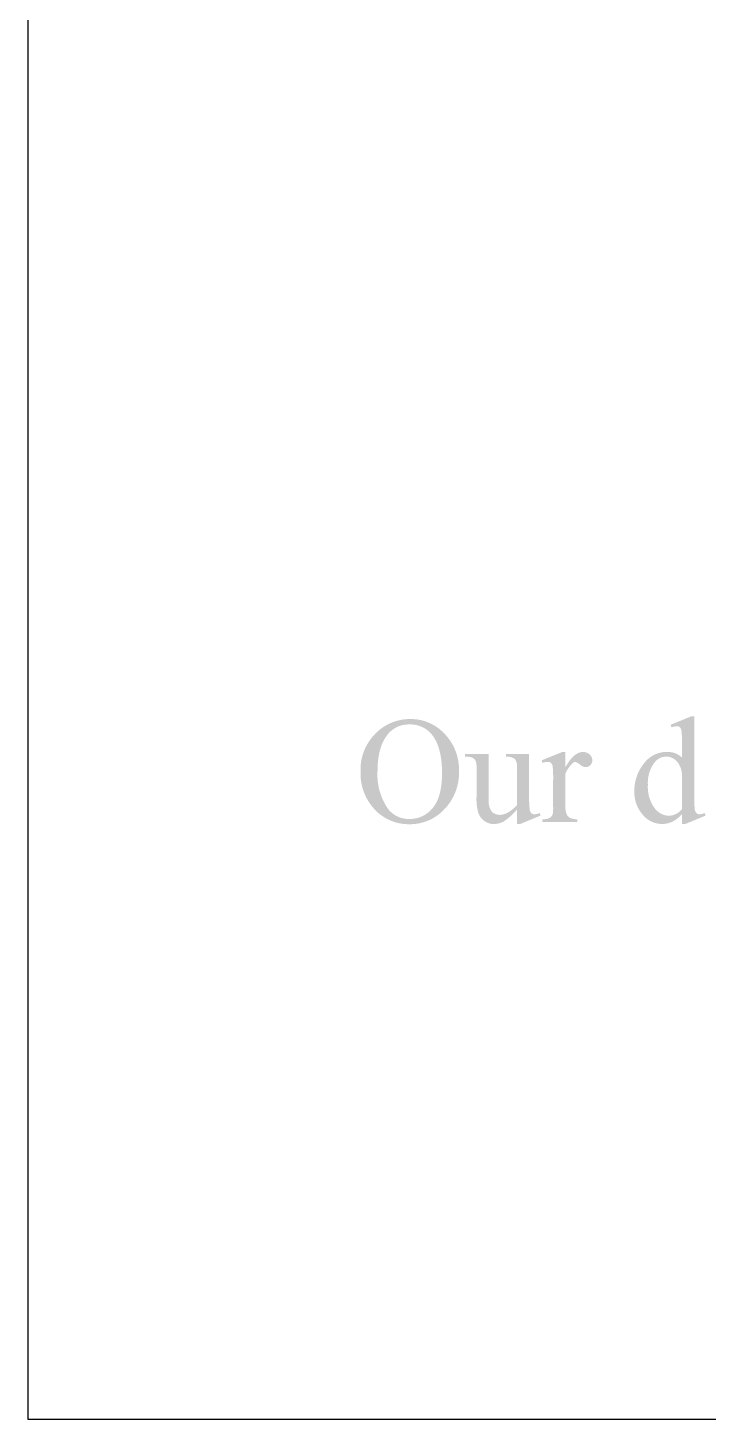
# Model space of a CAD drawing. Header units: millimetres. Extents: x 1235 to 1439, y 1033 to 1126.
# Drawn here: x 1234.52 to 1257.26, y 1033.01 to 1079.51 of the extents above; entities that cross this region are included whole.
import ezdxf

# ---------------------------------------------------------------- set-up
doc = ezdxf.new("R2010")
doc.units = ezdxf.units.MM
doc.layers.add('默认', color=18, linetype='Continuous', true_color=0x000000)

msp = doc.modelspace()

# ---------------------------------------------------------------- hatches: boundary and pattern name
at = {"layer": '默认'}
h = msp.add_hatch(color=256, dxfattribs=at)
h.paths.add_polyline_path([(1256.793, 1056.5), (1256.793, 1053.876), (1256.792, 1053.754), (1256.794, 1053.632), (1256.801, 1053.51), (1256.812, 1053.389), (1256.812, 1053.384), (1256.813, 1053.38), (1256.814, 1053.376), (1256.815, 1053.372), (1256.816, 1053.368), (1256.817, 1053.363), (1256.818, 1053.359), (1256.819, 1053.355), (1256.82, 1053.351), (1256.822, 1053.347), (1256.823, 1053.343), (1256.825, 1053.339), (1256.826, 1053.334), (1256.828, 1053.33), (1256.83, 1053.326), (1256.832, 1053.322), (1256.834, 1053.319), (1256.836, 1053.315), (1256.838, 1053.311), (1256.84, 1053.307), (1256.842, 1053.303), (1256.844, 1053.3), (1256.847, 1053.296), (1256.849, 1053.292), (1256.852, 1053.289), (1256.854, 1053.285), (1256.857, 1053.282), (1256.86, 1053.279), (1256.863, 1053.275), (1256.865, 1053.272), (1256.868, 1053.269), (1256.871, 1053.266), (1256.874, 1053.264), (1256.876, 1053.262), (1256.879, 1053.26), (1256.881, 1053.258), (1256.884, 1053.256), (1256.887, 1053.254), (1256.889, 1053.253), (1256.892, 1053.251), (1256.895, 1053.249), (1256.898, 1053.248), (1256.901, 1053.246), (1256.904, 1053.245), (1256.907, 1053.244), (1256.91, 1053.242), (1256.913, 1053.241), (1256.916, 1053.24), (1256.919, 1053.239), (1256.922, 1053.238), (1256.925, 1053.237), (1256.928, 1053.236), (1256.931, 1053.235), (1256.935, 1053.234), (1256.938, 1053.234), (1256.941, 1053.233), (1256.944, 1053.233), (1256.947, 1053.232), (1256.951, 1053.232), (1256.954, 1053.232), (1256.957, 1053.231), (1256.96, 1053.231), (1256.963, 1053.231), (1256.967, 1053.231), (1256.978, 1053.232), (1256.99, 1053.233), (1257.001, 1053.234), (1257.012, 1053.236), (1257.024, 1053.238), (1257.035, 1053.24), (1257.046, 1053.242), (1257.058, 1053.245), (1257.069, 1053.247), (1257.08, 1053.251), (1257.091, 1053.254), (1257.102, 1053.257), (1257.113, 1053.261), (1257.124, 1053.265), (1257.134, 1053.269), (1257.145, 1053.273), (1257.172, 1053.187), (1256.498, 1052.907), (1256.384, 1052.907), (1256.384, 1053.231), (1256.367, 1053.213), (1256.349, 1053.194), (1256.331, 1053.176), (1256.312, 1053.158), (1256.293, 1053.141), (1256.273, 1053.124), (1256.254, 1053.108), (1256.233, 1053.092), (1256.213, 1053.077), (1256.192, 1053.062), (1256.17, 1053.047), (1256.149, 1053.033), (1256.127, 1053.02), (1256.105, 1053.007), (1256.082, 1052.994), (1256.06, 1052.982), (1256.04, 1052.973), (1256.02, 1052.965), (1255.999, 1052.957), (1255.978, 1052.949), (1255.957, 1052.942), (1255.936, 1052.936), (1255.915, 1052.93), (1255.893, 1052.925), (1255.871, 1052.921), (1255.85, 1052.917), (1255.828, 1052.914), (1255.806, 1052.911), (1255.784, 1052.909), (1255.762, 1052.908), (1255.74, 1052.907), (1255.718, 1052.907), (1255.695, 1052.907), (1255.673, 1052.908), (1255.65, 1052.91), (1255.627, 1052.912), (1255.604, 1052.915), (1255.581, 1052.919), (1255.559, 1052.923), (1255.536, 1052.928), (1255.513, 1052.933), (1255.49, 1052.94), (1255.468, 1052.946), (1255.446, 1052.954), (1255.424, 1052.962), (1255.402, 1052.97), (1255.38, 1052.98), (1255.358, 1052.99), (1255.337, 1053), (1255.316, 1053.011), (1255.296, 1053.023), (1255.276, 1053.035), (1255.256, 1053.048), (1255.237, 1053.061), (1255.218, 1053.075), (1255.199, 1053.089), (1255.181, 1053.104), (1255.164, 1053.119), (1255.146, 1053.134), (1255.13, 1053.15), (1255.114, 1053.167), (1255.098, 1053.183), (1255.083, 1053.2), (1255.069, 1053.218), (1255.052, 1053.238), (1255.035, 1053.259), (1255.019, 1053.28), (1255.003, 1053.302), (1254.988, 1053.324), (1254.973, 1053.346), (1254.959, 1053.369), (1254.945, 1053.393), (1254.931, 1053.416), (1254.919, 1053.44), (1254.906, 1053.465), (1254.895, 1053.489), (1254.884, 1053.514), (1254.873, 1053.54), (1254.863, 1053.565), (1254.854, 1053.591), (1254.845, 1053.617), (1254.837, 1053.643), (1254.83, 1053.669), (1254.823, 1053.696), (1254.817, 1053.722), (1254.811, 1053.749), (1254.807, 1053.776), (1254.802, 1053.803), (1254.799, 1053.83), (1254.796, 1053.857), (1254.793, 1053.883), (1254.792, 1053.91), (1254.791, 1053.937), (1254.79, 1053.964), (1254.79, 1053.99), (1254.791, 1054.017), (1254.791, 1054.046), (1254.792, 1054.076), (1254.794, 1054.106), (1254.796, 1054.135), (1254.798, 1054.165), (1254.802, 1054.195), (1254.806, 1054.225), (1254.81, 1054.255), (1254.816, 1054.284), (1254.821, 1054.314), (1254.828, 1054.344), (1254.835, 1054.373), (1254.843, 1054.402), (1254.851, 1054.431), (1254.86, 1054.46), (1254.87, 1054.489), (1254.88, 1054.518), (1254.891, 1054.546), (1254.902, 1054.574), (1254.914, 1054.602), (1254.926, 1054.63), (1254.939, 1054.657), (1254.953, 1054.684), (1254.967, 1054.711), (1254.982, 1054.737), (1254.997, 1054.763), (1255.013, 1054.788), (1255.029, 1054.814), (1255.046, 1054.838), (1255.063, 1054.863), (1255.08, 1054.887), (1255.098, 1054.91), (1255.115, 1054.933), (1255.132, 1054.955), (1255.15, 1054.977), (1255.168, 1054.998), (1255.188, 1055.019), (1255.208, 1055.04), (1255.228, 1055.06), (1255.25, 1055.079), (1255.272, 1055.098), (1255.295, 1055.116), (1255.318, 1055.134), (1255.342, 1055.151), (1255.367, 1055.167), (1255.392, 1055.182), (1255.417, 1055.197), (1255.443, 1055.211), (1255.47, 1055.224), (1255.497, 1055.236), (1255.524, 1055.247), (1255.551, 1055.258), (1255.579, 1055.267), (1255.607, 1055.276), (1255.635, 1055.284), (1255.663, 1055.291), (1255.691, 1055.297), (1255.72, 1055.302), (1255.748, 1055.307), (1255.776, 1055.31), (1255.805, 1055.313), (1255.833, 1055.314), (1255.861, 1055.315), (1255.889, 1055.315), (1255.905, 1055.316), (1255.922, 1055.315), (1255.939, 1055.315), (1255.956, 1055.314), (1255.973, 1055.313), (1255.989, 1055.311), (1256.006, 1055.309), (1256.023, 1055.306), (1256.04, 1055.303), (1256.057, 1055.3), (1256.074, 1055.296), (1256.09, 1055.292), (1256.107, 1055.287), (1256.123, 1055.282), (1256.14, 1055.276), (1256.156, 1055.27), (1256.172, 1055.264), (1256.188, 1055.257), (1256.204, 1055.25), (1256.219, 1055.242), (1256.234, 1055.234), (1256.249, 1055.226), (1256.264, 1055.217), (1256.279, 1055.208), (1256.293, 1055.199), (1256.307, 1055.189), (1256.321, 1055.179), (1256.334, 1055.168), (1256.347, 1055.158), (1256.36, 1055.147), (1256.372, 1055.136), (1256.384, 1055.124), (1256.384, 1055.543), (1256.386, 1055.603), (1256.386, 1055.663), (1256.385, 1055.723), (1256.383, 1055.783), (1256.381, 1055.842), (1256.377, 1055.902), (1256.372, 1055.962), (1256.366, 1056.021), (1256.365, 1056.026), (1256.365, 1056.03), (1256.364, 1056.034), (1256.363, 1056.038), (1256.362, 1056.042), (1256.361, 1056.046), (1256.36, 1056.051), (1256.359, 1056.055), (1256.358, 1056.059), (1256.356, 1056.063), (1256.355, 1056.067), (1256.354, 1056.071), (1256.352, 1056.075), (1256.35, 1056.079), (1256.349, 1056.083), (1256.347, 1056.087), (1256.345, 1056.091), (1256.343, 1056.095), (1256.341, 1056.098), (1256.339, 1056.102), (1256.336, 1056.106), (1256.334, 1056.11), (1256.332, 1056.113), (1256.329, 1056.117), (1256.327, 1056.12), (1256.324, 1056.124), (1256.322, 1056.127), (1256.319, 1056.13), (1256.316, 1056.133), (1256.313, 1056.137), (1256.31, 1056.14), (1256.308, 1056.143), (1256.305, 1056.145), (1256.302, 1056.147), (1256.3, 1056.149), (1256.297, 1056.15), (1256.294, 1056.152), (1256.291, 1056.154), (1256.288, 1056.156), (1256.285, 1056.157), (1256.282, 1056.159), (1256.28, 1056.16), (1256.276, 1056.162), (1256.273, 1056.163), (1256.27, 1056.164), (1256.267, 1056.165), (1256.264, 1056.167), (1256.261, 1056.168), (1256.258, 1056.169), (1256.254, 1056.17), (1256.251, 1056.17), (1256.248, 1056.171), (1256.245, 1056.172), (1256.241, 1056.173), (1256.238, 1056.173), (1256.235, 1056.174), (1256.231, 1056.174), (1256.228, 1056.174), (1256.225, 1056.175), (1256.222, 1056.175), (1256.218, 1056.175), (1256.215, 1056.175), (1256.212, 1056.175), (1256.208, 1056.175), (1256.197, 1056.174), (1256.187, 1056.173), (1256.176, 1056.172), (1256.165, 1056.171), (1256.154, 1056.169), (1256.143, 1056.167), (1256.132, 1056.165), (1256.121, 1056.162), (1256.111, 1056.16), (1256.1, 1056.157), (1256.089, 1056.154), (1256.079, 1056.151), (1256.068, 1056.147), (1256.058, 1056.143), (1256.048, 1056.14), (1256.037, 1056.135), (1256.005, 1056.222), (1256.682, 1056.5)], flags=0)
h.paths.add_polyline_path([(1256.384, 1054.574), (1256.383, 1054.594), (1256.38, 1054.614), (1256.377, 1054.634), (1256.374, 1054.654), (1256.37, 1054.674), (1256.366, 1054.693), (1256.361, 1054.713), (1256.355, 1054.732), (1256.35, 1054.752), (1256.343, 1054.771), (1256.336, 1054.79), (1256.329, 1054.809), (1256.321, 1054.827), (1256.313, 1054.846), (1256.304, 1054.864), (1256.295, 1054.882), (1256.291, 1054.89), (1256.287, 1054.897), (1256.282, 1054.905), (1256.278, 1054.913), (1256.273, 1054.921), (1256.268, 1054.929), (1256.263, 1054.936), (1256.258, 1054.944), (1256.252, 1054.951), (1256.247, 1054.958), (1256.241, 1054.966), (1256.236, 1054.973), (1256.23, 1054.98), (1256.224, 1054.987), (1256.218, 1054.994), (1256.212, 1055), (1256.205, 1055.007), (1256.199, 1055.013), (1256.192, 1055.02), (1256.186, 1055.026), (1256.179, 1055.032), (1256.172, 1055.038), (1256.165, 1055.044), (1256.158, 1055.05), (1256.151, 1055.055), (1256.143, 1055.061), (1256.136, 1055.066), (1256.129, 1055.072), (1256.121, 1055.077), (1256.114, 1055.082), (1256.106, 1055.086), (1256.085, 1055.099), (1256.071, 1055.106), (1256.057, 1055.114), (1256.043, 1055.12), (1256.028, 1055.126), (1256.013, 1055.132), (1255.998, 1055.137), (1255.983, 1055.142), (1255.968, 1055.146), (1255.953, 1055.15), (1255.937, 1055.153), (1255.922, 1055.156), (1255.906, 1055.158), (1255.89, 1055.16), (1255.875, 1055.161), (1255.859, 1055.162), (1255.845, 1055.161), (1255.832, 1055.16), (1255.818, 1055.159), (1255.804, 1055.157), (1255.79, 1055.155), (1255.777, 1055.153), (1255.763, 1055.15), (1255.749, 1055.147), (1255.735, 1055.143), (1255.722, 1055.139), (1255.708, 1055.135), (1255.695, 1055.13), (1255.682, 1055.125), (1255.668, 1055.12), (1255.655, 1055.114), (1255.642, 1055.108), (1255.63, 1055.101), (1255.617, 1055.094), (1255.605, 1055.087), (1255.593, 1055.079), (1255.581, 1055.071), (1255.57, 1055.063), (1255.558, 1055.054), (1255.547, 1055.045), (1255.537, 1055.036), (1255.526, 1055.027), (1255.516, 1055.017), (1255.506, 1055.007), (1255.497, 1054.997), (1255.487, 1054.987), (1255.479, 1054.976), (1255.47, 1054.966), (1255.455, 1054.946), (1255.441, 1054.926), (1255.427, 1054.905), (1255.414, 1054.885), (1255.4, 1054.863), (1255.388, 1054.842), (1255.376, 1054.82), (1255.364, 1054.797), (1255.353, 1054.775), (1255.342, 1054.752), (1255.332, 1054.729), (1255.322, 1054.706), (1255.313, 1054.682), (1255.304, 1054.658), (1255.296, 1054.634), (1255.288, 1054.61), (1255.281, 1054.585), (1255.275, 1054.561), (1255.269, 1054.536), (1255.264, 1054.511), (1255.259, 1054.486), (1255.255, 1054.462), (1255.251, 1054.437), (1255.248, 1054.411), (1255.246, 1054.386), (1255.244, 1054.361), (1255.243, 1054.336), (1255.242, 1054.311), (1255.242, 1054.287), (1255.242, 1054.262), (1255.243, 1054.237), (1255.245, 1054.213), (1255.243, 1054.188), (1255.242, 1054.163), (1255.242, 1054.137), (1255.242, 1054.112), (1255.243, 1054.087), (1255.244, 1054.062), (1255.246, 1054.036), (1255.248, 1054.011), (1255.251, 1053.986), (1255.255, 1053.96), (1255.259, 1053.935), (1255.263, 1053.91), (1255.268, 1053.885), (1255.274, 1053.86), (1255.28, 1053.835), (1255.287, 1053.81), (1255.294, 1053.786), (1255.302, 1053.761), (1255.31, 1053.737), (1255.319, 1053.713), (1255.329, 1053.689), (1255.339, 1053.665), (1255.349, 1053.642), (1255.36, 1053.619), (1255.371, 1053.596), (1255.383, 1053.574), (1255.395, 1053.551), (1255.408, 1053.53), (1255.421, 1053.508), (1255.434, 1053.487), (1255.448, 1053.466), (1255.463, 1053.446), (1255.473, 1053.432), (1255.483, 1053.418), (1255.494, 1053.404), (1255.506, 1053.391), (1255.518, 1053.377), (1255.53, 1053.365), (1255.543, 1053.352), (1255.556, 1053.34), (1255.57, 1053.328), (1255.584, 1053.316), (1255.598, 1053.305), (1255.613, 1053.294), (1255.628, 1053.284), (1255.643, 1053.274), (1255.658, 1053.265), (1255.674, 1053.256), (1255.69, 1053.247), (1255.707, 1053.239), (1255.723, 1053.232), (1255.74, 1053.224), (1255.757, 1053.218), (1255.774, 1053.212), (1255.791, 1053.206), (1255.809, 1053.201), (1255.826, 1053.197), (1255.844, 1053.193), (1255.861, 1053.189), (1255.879, 1053.186), (1255.896, 1053.184), (1255.914, 1053.182), (1255.931, 1053.18), (1255.948, 1053.179), (1255.964, 1053.18), (1255.979, 1053.182), (1255.994, 1053.184), (1256.01, 1053.186), (1256.025, 1053.189), (1256.041, 1053.192), (1256.056, 1053.195), (1256.071, 1053.199), (1256.087, 1053.204), (1256.102, 1053.208), (1256.117, 1053.214), (1256.132, 1053.219), (1256.147, 1053.225), (1256.161, 1053.232), (1256.176, 1053.238), (1256.19, 1053.246), (1256.204, 1053.253), (1256.218, 1053.261), (1256.232, 1053.269), (1256.246, 1053.278), (1256.259, 1053.287), (1256.272, 1053.296), (1256.284, 1053.306), (1256.297, 1053.316), (1256.309, 1053.326), (1256.321, 1053.337), (1256.332, 1053.347), (1256.343, 1053.358), (1256.354, 1053.37), (1256.364, 1053.381), (1256.375, 1053.393), (1256.384, 1053.405)], flags=0)
h = msp.add_hatch(color=256, dxfattribs=at)
h.paths.add_polyline_path([(1247.318, 1056.413), (1247.357, 1056.413), (1247.396, 1056.411), (1247.435, 1056.409), (1247.474, 1056.406), (1247.513, 1056.401), (1247.552, 1056.396), (1247.592, 1056.39), (1247.631, 1056.382), (1247.67, 1056.374), (1247.709, 1056.364), (1247.748, 1056.353), (1247.786, 1056.342), (1247.825, 1056.329), (1247.862, 1056.315), (1247.9, 1056.3), (1247.937, 1056.285), (1247.974, 1056.268), (1248.01, 1056.25), (1248.046, 1056.232), (1248.082, 1056.212), (1248.116, 1056.192), (1248.15, 1056.17), (1248.184, 1056.148), (1248.217, 1056.125), (1248.249, 1056.102), (1248.28, 1056.077), (1248.311, 1056.052), (1248.34, 1056.026), (1248.369, 1055.999), (1248.398, 1055.972), (1248.425, 1055.944), (1248.451, 1055.916), (1248.48, 1055.886), (1248.508, 1055.855), (1248.535, 1055.823), (1248.562, 1055.79), (1248.588, 1055.756), (1248.613, 1055.722), (1248.637, 1055.687), (1248.661, 1055.651), (1248.683, 1055.615), (1248.705, 1055.578), (1248.726, 1055.54), (1248.746, 1055.502), (1248.765, 1055.463), (1248.783, 1055.424), (1248.8, 1055.384), (1248.816, 1055.344), (1248.831, 1055.304), (1248.845, 1055.263), (1248.858, 1055.222), (1248.87, 1055.18), (1248.881, 1055.139), (1248.891, 1055.097), (1248.9, 1055.055), (1248.908, 1055.012), (1248.914, 1054.97), (1248.92, 1054.928), (1248.924, 1054.886), (1248.928, 1054.844), (1248.93, 1054.801), (1248.931, 1054.759), (1248.932, 1054.718), (1248.931, 1054.676), (1248.932, 1054.633), (1248.932, 1054.591), (1248.93, 1054.548), (1248.928, 1054.504), (1248.925, 1054.461), (1248.92, 1054.418), (1248.915, 1054.375), (1248.908, 1054.332), (1248.901, 1054.289), (1248.892, 1054.245), (1248.882, 1054.203), (1248.871, 1054.16), (1248.859, 1054.117), (1248.846, 1054.075), (1248.832, 1054.033), (1248.817, 1053.992), (1248.8, 1053.951), (1248.783, 1053.91), (1248.765, 1053.87), (1248.746, 1053.83), (1248.725, 1053.791), (1248.704, 1053.752), (1248.682, 1053.715), (1248.659, 1053.677), (1248.636, 1053.64), (1248.611, 1053.605), (1248.586, 1053.569), (1248.559, 1053.535), (1248.533, 1053.501), (1248.505, 1053.468), (1248.477, 1053.436), (1248.448, 1053.405), (1248.42, 1053.376), (1248.392, 1053.347), (1248.363, 1053.319), (1248.333, 1053.292), (1248.302, 1053.265), (1248.271, 1053.239), (1248.238, 1053.214), (1248.205, 1053.19), (1248.171, 1053.166), (1248.137, 1053.144), (1248.102, 1053.122), (1248.066, 1053.101), (1248.029, 1053.081), (1247.992, 1053.062), (1247.955, 1053.044), (1247.917, 1053.027), (1247.879, 1053.011), (1247.84, 1052.996), (1247.801, 1052.982), (1247.761, 1052.969), (1247.721, 1052.958), (1247.681, 1052.947), (1247.641, 1052.937), (1247.601, 1052.929), (1247.56, 1052.921), (1247.52, 1052.915), (1247.479, 1052.91), (1247.439, 1052.905), (1247.398, 1052.902), (1247.358, 1052.9), (1247.318, 1052.899), (1247.239, 1052.899), (1247.199, 1052.9), (1247.159, 1052.901), (1247.118, 1052.904), (1247.078, 1052.908), (1247.038, 1052.913), (1246.998, 1052.919), (1246.958, 1052.926), (1246.917, 1052.934), (1246.877, 1052.943), (1246.838, 1052.954), (1246.798, 1052.965), (1246.759, 1052.978), (1246.72, 1052.991), (1246.681, 1053.006), (1246.643, 1053.021), (1246.605, 1053.038), (1246.567, 1053.056), (1246.53, 1053.074), (1246.494, 1053.094), (1246.458, 1053.114), (1246.423, 1053.136), (1246.389, 1053.158), (1246.355, 1053.181), (1246.322, 1053.205), (1246.289, 1053.23), (1246.258, 1053.255), (1246.227, 1053.281), (1246.197, 1053.308), (1246.168, 1053.336), (1246.14, 1053.364), (1246.112, 1053.392), (1246.084, 1053.424), (1246.056, 1053.456), (1246.028, 1053.49), (1246.002, 1053.523), (1245.976, 1053.558), (1245.951, 1053.594), (1245.927, 1053.63), (1245.903, 1053.667), (1245.88, 1053.704), (1245.859, 1053.743), (1245.838, 1053.781), (1245.818, 1053.821), (1245.799, 1053.861), (1245.781, 1053.901), (1245.765, 1053.942), (1245.749, 1053.983), (1245.734, 1054.025), (1245.72, 1054.067), (1245.707, 1054.109), (1245.696, 1054.152), (1245.685, 1054.195), (1245.676, 1054.238), (1245.667, 1054.281), (1245.66, 1054.324), (1245.654, 1054.367), (1245.649, 1054.41), (1245.645, 1054.454), (1245.642, 1054.497), (1245.64, 1054.54), (1245.639, 1054.583), (1245.639, 1054.626), (1245.64, 1054.668), (1245.639, 1054.713), (1245.64, 1054.757), (1245.641, 1054.802), (1245.644, 1054.847), (1245.647, 1054.892), (1245.653, 1054.937), (1245.659, 1054.982), (1245.666, 1055.027), (1245.675, 1055.072), (1245.685, 1055.117), (1245.696, 1055.162), (1245.709, 1055.206), (1245.722, 1055.251), (1245.737, 1055.294), (1245.753, 1055.338), (1245.771, 1055.381), (1245.789, 1055.423), (1245.809, 1055.465), (1245.829, 1055.507), (1245.851, 1055.547), (1245.874, 1055.587), (1245.898, 1055.627), (1245.923, 1055.666), (1245.948, 1055.703), (1245.975, 1055.74), (1246.003, 1055.777), (1246.031, 1055.812), (1246.061, 1055.846), (1246.091, 1055.88), (1246.122, 1055.912), (1246.153, 1055.944), (1246.185, 1055.974), (1246.213, 1056), (1246.242, 1056.025), (1246.271, 1056.05), (1246.302, 1056.074), (1246.332, 1056.097), (1246.364, 1056.12), (1246.396, 1056.142), (1246.428, 1056.163), (1246.462, 1056.184), (1246.496, 1056.204), (1246.53, 1056.222), (1246.565, 1056.241), (1246.6, 1056.258), (1246.636, 1056.274), (1246.672, 1056.29), (1246.709, 1056.305), (1246.746, 1056.318), (1246.783, 1056.331), (1246.82, 1056.343), (1246.858, 1056.354), (1246.896, 1056.364), (1246.934, 1056.373), (1246.972, 1056.382), (1247.011, 1056.389), (1247.049, 1056.395), (1247.088, 1056.4), (1247.126, 1056.405), (1247.165, 1056.408), (1247.203, 1056.411), (1247.242, 1056.412), (1247.28, 1056.413)], flags=0)
h.paths.add_polyline_path([(1247.271, 1056.232), (1247.246, 1056.232), (1247.221, 1056.232), (1247.195, 1056.231), (1247.17, 1056.23), (1247.144, 1056.227), (1247.119, 1056.224), (1247.093, 1056.22), (1247.068, 1056.215), (1247.043, 1056.21), (1247.017, 1056.204), (1246.992, 1056.197), (1246.967, 1056.189), (1246.942, 1056.181), (1246.918, 1056.171), (1246.893, 1056.161), (1246.869, 1056.151), (1246.846, 1056.139), (1246.822, 1056.127), (1246.799, 1056.114), (1246.777, 1056.101), (1246.755, 1056.087), (1246.733, 1056.072), (1246.712, 1056.057), (1246.691, 1056.041), (1246.671, 1056.025), (1246.652, 1056.008), (1246.633, 1055.991), (1246.614, 1055.973), (1246.597, 1055.954), (1246.579, 1055.936), (1246.563, 1055.917), (1246.547, 1055.897), (1246.526, 1055.871), (1246.506, 1055.844), (1246.487, 1055.816), (1246.468, 1055.787), (1246.449, 1055.758), (1246.432, 1055.728), (1246.415, 1055.697), (1246.399, 1055.665), (1246.383, 1055.633), (1246.368, 1055.6), (1246.354, 1055.566), (1246.34, 1055.531), (1246.327, 1055.495), (1246.315, 1055.459), (1246.304, 1055.422), (1246.293, 1055.385), (1246.282, 1055.346), (1246.273, 1055.307), (1246.264, 1055.267), (1246.255, 1055.226), (1246.248, 1055.185), (1246.241, 1055.142), (1246.229, 1055.056), (1246.22, 1054.966), (1246.213, 1054.873), (1246.209, 1054.777), (1246.208, 1054.678), (1246.205, 1054.637), (1246.204, 1054.596), (1246.204, 1054.555), (1246.204, 1054.513), (1246.205, 1054.472), (1246.207, 1054.43), (1246.21, 1054.388), (1246.214, 1054.346), (1246.219, 1054.305), (1246.224, 1054.263), (1246.231, 1054.221), (1246.238, 1054.18), (1246.246, 1054.139), (1246.256, 1054.097), (1246.266, 1054.056), (1246.276, 1054.015), (1246.288, 1053.975), (1246.301, 1053.935), (1246.314, 1053.895), (1246.328, 1053.855), (1246.344, 1053.816), (1246.359, 1053.777), (1246.376, 1053.738), (1246.394, 1053.7), (1246.412, 1053.662), (1246.431, 1053.625), (1246.451, 1053.588), (1246.471, 1053.552), (1246.492, 1053.516), (1246.514, 1053.481), (1246.536, 1053.446), (1246.56, 1053.412), (1246.575, 1053.393), (1246.591, 1053.374), (1246.608, 1053.355), (1246.625, 1053.337), (1246.643, 1053.319), (1246.662, 1053.302), (1246.681, 1053.285), (1246.7, 1053.268), (1246.721, 1053.252), (1246.742, 1053.237), (1246.763, 1053.222), (1246.785, 1053.208), (1246.807, 1053.195), (1246.829, 1053.182), (1246.853, 1053.17), (1246.876, 1053.158), (1246.9, 1053.147), (1246.924, 1053.137), (1246.948, 1053.128), (1246.973, 1053.119), (1246.997, 1053.111), (1247.022, 1053.104), (1247.047, 1053.098), (1247.072, 1053.093), (1247.098, 1053.088), (1247.123, 1053.084), (1247.148, 1053.08), (1247.173, 1053.078), (1247.199, 1053.076), (1247.224, 1053.075), (1247.248, 1053.075), (1247.3, 1053.075), (1247.328, 1053.076), (1247.355, 1053.077), (1247.382, 1053.079), (1247.41, 1053.082), (1247.438, 1053.086), (1247.465, 1053.091), (1247.493, 1053.096), (1247.52, 1053.102), (1247.547, 1053.109), (1247.575, 1053.117), (1247.602, 1053.126), (1247.629, 1053.135), (1247.655, 1053.146), (1247.681, 1053.157), (1247.707, 1053.168), (1247.733, 1053.181), (1247.758, 1053.194), (1247.783, 1053.208), (1247.807, 1053.223), (1247.831, 1053.238), (1247.854, 1053.254), (1247.877, 1053.271), (1247.899, 1053.288), (1247.921, 1053.306), (1247.942, 1053.324), (1247.963, 1053.343), (1247.982, 1053.363), (1248.002, 1053.382), (1248.02, 1053.403), (1248.038, 1053.423), (1248.074, 1053.468), (1248.092, 1053.492), (1248.11, 1053.517), (1248.127, 1053.543), (1248.144, 1053.57), (1248.16, 1053.598), (1248.175, 1053.626), (1248.19, 1053.656), (1248.204, 1053.686), (1248.218, 1053.717), (1248.231, 1053.749), (1248.243, 1053.781), (1248.255, 1053.815), (1248.266, 1053.849), (1248.276, 1053.884), (1248.286, 1053.92), (1248.296, 1053.957), (1248.304, 1053.995), (1248.313, 1054.033), (1248.32, 1054.072), (1248.327, 1054.113), (1248.333, 1054.153), (1248.344, 1054.238), (1248.353, 1054.326), (1248.359, 1054.417), (1248.362, 1054.511), (1248.363, 1054.609), (1248.362, 1054.715), (1248.358, 1054.818), (1248.352, 1054.917), (1248.342, 1055.013), (1248.33, 1055.105), (1248.323, 1055.15), (1248.316, 1055.194), (1248.307, 1055.237), (1248.298, 1055.28), (1248.289, 1055.321), (1248.279, 1055.362), (1248.268, 1055.401), (1248.256, 1055.44), (1248.244, 1055.478), (1248.231, 1055.516), (1248.217, 1055.552), (1248.203, 1055.587), (1248.188, 1055.622), (1248.173, 1055.656), (1248.156, 1055.689), (1248.139, 1055.721), (1248.122, 1055.752), (1248.104, 1055.782), (1248.085, 1055.812), (1248.065, 1055.84), (1248.045, 1055.868), (1248.024, 1055.895), (1248.007, 1055.915), (1247.99, 1055.934), (1247.972, 1055.953), (1247.954, 1055.972), (1247.934, 1055.99), (1247.915, 1056.008), (1247.894, 1056.025), (1247.873, 1056.042), (1247.852, 1056.058), (1247.83, 1056.074), (1247.807, 1056.089), (1247.784, 1056.103), (1247.76, 1056.117), (1247.737, 1056.129), (1247.712, 1056.142), (1247.687, 1056.153), (1247.662, 1056.164), (1247.637, 1056.174), (1247.612, 1056.183), (1247.586, 1056.192), (1247.56, 1056.199), (1247.534, 1056.206), (1247.507, 1056.212), (1247.481, 1056.218), (1247.454, 1056.222), (1247.428, 1056.226), (1247.401, 1056.229), (1247.375, 1056.231), (1247.349, 1056.232), (1247.323, 1056.233), (1247.297, 1056.233)], flags=0)
for points in [[(1251.275, 1055.246), (1251.275, 1053.871), (1251.274, 1053.81), (1251.273, 1053.75), (1251.274, 1053.69), (1251.276, 1053.629), (1251.279, 1053.569), (1251.283, 1053.509), (1251.288, 1053.449), (1251.294, 1053.389), (1251.294, 1053.384), (1251.295, 1053.38), (1251.296, 1053.376), (1251.296, 1053.372), (1251.297, 1053.368), (1251.298, 1053.363), (1251.3, 1053.359), (1251.301, 1053.355), (1251.302, 1053.351), (1251.303, 1053.347), (1251.305, 1053.343), (1251.306, 1053.339), (1251.308, 1053.334), (1251.31, 1053.33), (1251.311, 1053.326), (1251.313, 1053.322), (1251.315, 1053.319), (1251.317, 1053.315), (1251.319, 1053.311), (1251.322, 1053.307), (1251.324, 1053.303), (1251.326, 1053.3), (1251.329, 1053.296), (1251.331, 1053.292), (1251.334, 1053.289), (1251.336, 1053.285), (1251.339, 1053.282), (1251.342, 1053.279), (1251.344, 1053.275), (1251.347, 1053.272), (1251.35, 1053.269), (1251.353, 1053.266), (1251.355, 1053.264), (1251.358, 1053.262), (1251.36, 1053.26), (1251.363, 1053.258), (1251.366, 1053.256), (1251.368, 1053.254), (1251.371, 1053.253), (1251.374, 1053.251), (1251.377, 1053.249), (1251.38, 1053.248), (1251.383, 1053.246), (1251.385, 1053.245), (1251.388, 1053.244), (1251.391, 1053.242), (1251.394, 1053.241), (1251.398, 1053.24), (1251.401, 1053.239), (1251.404, 1053.238), (1251.407, 1053.237), (1251.41, 1053.236), (1251.413, 1053.235), (1251.416, 1053.234), (1251.42, 1053.234), (1251.423, 1053.233), (1251.426, 1053.233), (1251.429, 1053.232), (1251.432, 1053.232), (1251.436, 1053.232), (1251.439, 1053.231), (1251.442, 1053.231), (1251.445, 1053.231), (1251.448, 1053.231), (1251.46, 1053.232), (1251.471, 1053.233), (1251.482, 1053.234), (1251.493, 1053.235), (1251.504, 1053.237), (1251.515, 1053.239), (1251.526, 1053.241), (1251.537, 1053.243), (1251.548, 1053.246), (1251.559, 1053.249), (1251.57, 1053.253), (1251.58, 1053.256), (1251.591, 1053.26), (1251.601, 1053.264), (1251.612, 1053.269), (1251.622, 1053.273), (1251.657, 1053.187), (1250.978, 1052.907), (1250.866, 1052.907), (1250.866, 1053.387), (1250.842, 1053.359), (1250.817, 1053.331), (1250.792, 1053.303), (1250.766, 1053.276), (1250.74, 1053.249), (1250.713, 1053.223), (1250.685, 1053.197), (1250.658, 1053.172), (1250.629, 1053.147), (1250.601, 1053.123), (1250.572, 1053.099), (1250.542, 1053.076), (1250.512, 1053.053), (1250.482, 1053.031), (1250.451, 1053.009), (1250.42, 1052.988), (1250.402, 1052.979), (1250.383, 1052.97), (1250.363, 1052.961), (1250.344, 1052.953), (1250.324, 1052.946), (1250.304, 1052.939), (1250.283, 1052.933), (1250.263, 1052.927), (1250.242, 1052.922), (1250.221, 1052.918), (1250.201, 1052.915), (1250.18, 1052.912), (1250.159, 1052.91), (1250.137, 1052.908), (1250.116, 1052.907), (1250.096, 1052.907), (1250.085, 1052.907), (1250.074, 1052.907), (1250.063, 1052.907), (1250.052, 1052.908), (1250.041, 1052.908), (1250.03, 1052.91), (1250.019, 1052.911), (1250.008, 1052.912), (1249.997, 1052.914), (1249.986, 1052.916), (1249.975, 1052.918), (1249.964, 1052.921), (1249.953, 1052.924), (1249.942, 1052.927), (1249.931, 1052.93), (1249.921, 1052.933), (1249.91, 1052.937), (1249.899, 1052.941), (1249.889, 1052.945), (1249.879, 1052.949), (1249.868, 1052.954), (1249.858, 1052.959), (1249.848, 1052.964), (1249.838, 1052.969), (1249.829, 1052.974), (1249.819, 1052.98), (1249.81, 1052.985), (1249.8, 1052.991), (1249.791, 1052.998), (1249.782, 1053.004), (1249.773, 1053.01), (1249.765, 1053.017), (1249.756, 1053.024), (1249.748, 1053.031), (1249.74, 1053.038), (1249.732, 1053.045), (1249.724, 1053.052), (1249.716, 1053.06), (1249.708, 1053.068), (1249.701, 1053.075), (1249.693, 1053.083), (1249.686, 1053.092), (1249.679, 1053.1), (1249.672, 1053.109), (1249.665, 1053.117), (1249.658, 1053.126), (1249.652, 1053.135), (1249.646, 1053.144), (1249.639, 1053.153), (1249.633, 1053.162), (1249.628, 1053.172), (1249.622, 1053.181), (1249.617, 1053.191), (1249.611, 1053.2), (1249.606, 1053.21), (1249.602, 1053.22), (1249.597, 1053.23), (1249.593, 1053.24), (1249.588, 1053.25), (1249.584, 1053.26), (1249.58, 1053.27), (1249.577, 1053.28), (1249.573, 1053.29), (1249.57, 1053.301), (1249.563, 1053.331), (1249.556, 1053.361), (1249.549, 1053.391), (1249.543, 1053.421), (1249.538, 1053.452), (1249.533, 1053.483), (1249.529, 1053.513), (1249.525, 1053.544), (1249.522, 1053.575), (1249.519, 1053.606), (1249.517, 1053.637), (1249.516, 1053.668), (1249.515, 1053.699), (1249.515, 1053.73), (1249.515, 1053.76), (1249.516, 1053.791), (1249.516, 1054.805), (1249.517, 1054.819), (1249.517, 1054.833), (1249.517, 1054.847), (1249.517, 1054.861), (1249.516, 1054.876), (1249.515, 1054.89), (1249.513, 1054.904), (1249.511, 1054.918), (1249.509, 1054.932), (1249.506, 1054.946), (1249.503, 1054.96), (1249.499, 1054.974), (1249.495, 1054.988), (1249.491, 1055.001), (1249.486, 1055.015), (1249.481, 1055.028), (1249.479, 1055.032), (1249.477, 1055.035), (1249.474, 1055.039), (1249.472, 1055.043), (1249.469, 1055.046), (1249.467, 1055.05), (1249.464, 1055.054), (1249.461, 1055.057), (1249.458, 1055.061), (1249.456, 1055.064), (1249.453, 1055.067), (1249.45, 1055.071), (1249.447, 1055.074), (1249.443, 1055.077), (1249.44, 1055.08), (1249.437, 1055.083), (1249.434, 1055.086), (1249.43, 1055.089), (1249.427, 1055.092), (1249.423, 1055.095), (1249.42, 1055.098), (1249.416, 1055.101), (1249.413, 1055.103), (1249.409, 1055.106), (1249.405, 1055.108), (1249.401, 1055.111), (1249.398, 1055.113), (1249.394, 1055.115), (1249.39, 1055.117), (1249.386, 1055.119), (1249.382, 1055.121), (1249.378, 1055.123), (1249.363, 1055.128), (1249.348, 1055.133), (1249.333, 1055.137), (1249.318, 1055.14), (1249.303, 1055.144), (1249.288, 1055.147), (1249.272, 1055.149), (1249.256, 1055.151), (1249.241, 1055.153), (1249.225, 1055.155), (1249.21, 1055.155), (1249.194, 1055.156), (1249.178, 1055.156), (1249.163, 1055.156), (1249.147, 1055.155), (1249.132, 1055.154), (1249.132, 1055.246), (1249.927, 1055.246), (1249.927, 1053.727), (1249.925, 1053.713), (1249.924, 1053.7), (1249.923, 1053.686), (1249.923, 1053.673), (1249.922, 1053.659), (1249.922, 1053.645), (1249.923, 1053.632), (1249.923, 1053.618), (1249.924, 1053.604), (1249.926, 1053.59), (1249.927, 1053.576), (1249.929, 1053.562), (1249.932, 1053.549), (1249.935, 1053.535), (1249.938, 1053.521), (1249.941, 1053.508), (1249.945, 1053.494), (1249.949, 1053.481), (1249.953, 1053.468), (1249.958, 1053.455), (1249.963, 1053.442), (1249.968, 1053.429), (1249.974, 1053.416), (1249.98, 1053.404), (1249.986, 1053.391), (1249.993, 1053.379), (1250, 1053.367), (1250.007, 1053.355), (1250.014, 1053.344), (1250.021, 1053.333), (1250.029, 1053.321), (1250.037, 1053.311), (1250.044, 1053.305), (1250.051, 1053.299), (1250.058, 1053.293), (1250.065, 1053.288), (1250.072, 1053.283), (1250.08, 1053.277), (1250.087, 1053.272), (1250.095, 1053.268), (1250.103, 1053.263), (1250.111, 1053.258), (1250.119, 1053.254), (1250.127, 1053.25), (1250.135, 1053.246), (1250.144, 1053.242), (1250.152, 1053.239), (1250.161, 1053.236), (1250.17, 1053.232), (1250.178, 1053.23), (1250.187, 1053.227), (1250.196, 1053.224), (1250.205, 1053.222), (1250.214, 1053.22), (1250.223, 1053.218), (1250.232, 1053.217), (1250.241, 1053.215), (1250.25, 1053.214), (1250.259, 1053.213), (1250.268, 1053.212), (1250.277, 1053.212), (1250.286, 1053.211), (1250.295, 1053.211), (1250.304, 1053.211), (1250.319, 1053.212), (1250.335, 1053.214), (1250.351, 1053.215), (1250.366, 1053.218), (1250.382, 1053.22), (1250.397, 1053.224), (1250.413, 1053.227), (1250.428, 1053.231), (1250.444, 1053.236), (1250.459, 1053.24), (1250.474, 1053.246), (1250.488, 1053.251), (1250.503, 1053.258), (1250.517, 1053.264), (1250.531, 1053.271), (1250.545, 1053.278), (1250.567, 1053.291), (1250.589, 1053.305), (1250.611, 1053.318), (1250.633, 1053.332), (1250.654, 1053.347), (1250.675, 1053.362), (1250.695, 1053.377), (1250.716, 1053.393), (1250.736, 1053.41), (1250.755, 1053.426), (1250.775, 1053.443), (1250.794, 1053.461), (1250.812, 1053.478), (1250.831, 1053.496), (1250.849, 1053.515), (1250.866, 1053.534), (1250.866, 1054.82), (1250.867, 1054.828), (1250.868, 1054.837), (1250.868, 1054.845), (1250.869, 1054.854), (1250.869, 1054.862), (1250.869, 1054.871), (1250.868, 1054.88), (1250.868, 1054.888), (1250.867, 1054.897), (1250.866, 1054.906), (1250.865, 1054.914), (1250.864, 1054.923), (1250.862, 1054.931), (1250.86, 1054.94), (1250.858, 1054.949), (1250.856, 1054.957), (1250.854, 1054.966), (1250.851, 1054.974), (1250.848, 1054.982), (1250.845, 1054.991), (1250.842, 1054.999), (1250.839, 1055.007), (1250.835, 1055.015), (1250.831, 1055.023), (1250.827, 1055.03), (1250.823, 1055.038), (1250.819, 1055.045), (1250.815, 1055.053), (1250.81, 1055.06), (1250.805, 1055.067), (1250.801, 1055.074), (1250.796, 1055.081), (1250.788, 1055.086), (1250.779, 1055.091), (1250.771, 1055.096), (1250.763, 1055.101), (1250.754, 1055.105), (1250.746, 1055.109), (1250.737, 1055.114), (1250.728, 1055.118), (1250.719, 1055.121), (1250.71, 1055.125), (1250.701, 1055.128), (1250.692, 1055.132), (1250.683, 1055.135), (1250.674, 1055.137), (1250.664, 1055.14), (1250.655, 1055.143), (1250.645, 1055.145), (1250.636, 1055.147), (1250.626, 1055.149), (1250.617, 1055.15), (1250.607, 1055.152), (1250.598, 1055.153), (1250.588, 1055.154), (1250.578, 1055.155), (1250.569, 1055.155), (1250.559, 1055.156), (1250.549, 1055.156), (1250.54, 1055.156), (1250.53, 1055.156), (1250.521, 1055.155), (1250.511, 1055.155), (1250.502, 1055.154), (1250.502, 1055.246)], [(1252.487, 1055.313), (1252.487, 1054.802), (1252.522, 1054.864), (1252.558, 1054.922), (1252.576, 1054.949), (1252.594, 1054.976), (1252.612, 1055.001), (1252.63, 1055.026), (1252.648, 1055.049), (1252.666, 1055.071), (1252.684, 1055.093), (1252.702, 1055.113), (1252.721, 1055.133), (1252.739, 1055.151), (1252.757, 1055.169), (1252.775, 1055.185), (1252.794, 1055.201), (1252.812, 1055.215), (1252.821, 1055.222), (1252.83, 1055.228), (1252.839, 1055.235), (1252.849, 1055.241), (1252.858, 1055.247), (1252.867, 1055.252), (1252.876, 1055.258), (1252.885, 1055.263), (1252.895, 1055.268), (1252.904, 1055.272), (1252.913, 1055.277), (1252.922, 1055.281), (1252.932, 1055.285), (1252.941, 1055.288), (1252.95, 1055.292), (1252.96, 1055.295), (1252.969, 1055.298), (1252.978, 1055.3), (1252.987, 1055.303), (1252.997, 1055.305), (1253.006, 1055.307), (1253.015, 1055.308), (1253.025, 1055.31), (1253.034, 1055.311), (1253.043, 1055.312), (1253.053, 1055.312), (1253.062, 1055.313), (1253.079, 1055.313), (1253.087, 1055.313), (1253.094, 1055.313), (1253.102, 1055.312), (1253.109, 1055.312), (1253.117, 1055.311), (1253.125, 1055.31), (1253.132, 1055.309), (1253.14, 1055.308), (1253.147, 1055.306), (1253.155, 1055.305), (1253.163, 1055.303), (1253.17, 1055.301), (1253.178, 1055.298), (1253.185, 1055.296), (1253.192, 1055.293), (1253.2, 1055.291), (1253.207, 1055.288), (1253.214, 1055.284), (1253.221, 1055.281), (1253.228, 1055.278), (1253.235, 1055.274), (1253.242, 1055.27), (1253.248, 1055.266), (1253.255, 1055.262), (1253.261, 1055.258), (1253.267, 1055.254), (1253.274, 1055.249), (1253.28, 1055.244), (1253.286, 1055.24), (1253.291, 1055.235), (1253.297, 1055.23), (1253.302, 1055.225), (1253.307, 1055.221), (1253.312, 1055.216), (1253.316, 1055.211), (1253.321, 1055.206), (1253.325, 1055.201), (1253.33, 1055.196), (1253.334, 1055.191), (1253.338, 1055.185), (1253.342, 1055.179), (1253.346, 1055.174), (1253.349, 1055.168), (1253.353, 1055.162), (1253.356, 1055.156), (1253.359, 1055.15), (1253.362, 1055.143), (1253.365, 1055.137), (1253.368, 1055.131), (1253.37, 1055.124), (1253.373, 1055.118), (1253.375, 1055.111), (1253.377, 1055.104), (1253.378, 1055.098), (1253.38, 1055.091), (1253.381, 1055.084), (1253.383, 1055.078), (1253.384, 1055.071), (1253.385, 1055.064), (1253.385, 1055.058), (1253.386, 1055.051), (1253.386, 1055.044), (1253.386, 1055.038), (1253.386, 1055.027), (1253.386, 1055.021), (1253.386, 1055.016), (1253.385, 1055.01), (1253.384, 1055.004), (1253.384, 1054.999), (1253.383, 1054.993), (1253.382, 1054.988), (1253.38, 1054.982), (1253.379, 1054.977), (1253.378, 1054.971), (1253.376, 1054.966), (1253.374, 1054.96), (1253.372, 1054.955), (1253.37, 1054.949), (1253.368, 1054.944), (1253.366, 1054.939), (1253.364, 1054.934), (1253.361, 1054.929), (1253.358, 1054.924), (1253.355, 1054.919), (1253.353, 1054.914), (1253.35, 1054.909), (1253.346, 1054.904), (1253.343, 1054.9), (1253.34, 1054.895), (1253.336, 1054.891), (1253.333, 1054.886), (1253.329, 1054.882), (1253.325, 1054.878), (1253.318, 1054.87), (1253.314, 1054.867), (1253.311, 1054.863), (1253.307, 1054.859), (1253.303, 1054.856), (1253.298, 1054.852), (1253.294, 1054.849), (1253.29, 1054.846), (1253.285, 1054.843), (1253.281, 1054.84), (1253.276, 1054.837), (1253.272, 1054.834), (1253.267, 1054.831), (1253.262, 1054.829), (1253.257, 1054.827), (1253.252, 1054.824), (1253.247, 1054.822), (1253.242, 1054.82), (1253.237, 1054.818), (1253.232, 1054.817), (1253.226, 1054.815), (1253.221, 1054.814), (1253.216, 1054.812), (1253.21, 1054.811), (1253.205, 1054.81), (1253.2, 1054.809), (1253.195, 1054.809), (1253.189, 1054.808), (1253.184, 1054.808), (1253.179, 1054.807), (1253.173, 1054.807), (1253.168, 1054.807), (1253.161, 1054.808), (1253.155, 1054.809), (1253.148, 1054.81), (1253.142, 1054.811), (1253.135, 1054.812), (1253.128, 1054.813), (1253.122, 1054.814), (1253.115, 1054.816), (1253.109, 1054.818), (1253.102, 1054.82), (1253.096, 1054.822), (1253.089, 1054.824), (1253.083, 1054.826), (1253.076, 1054.829), (1253.07, 1054.831), (1253.064, 1054.834), (1253.057, 1054.837), (1253.051, 1054.839), (1253.045, 1054.843), (1253.039, 1054.846), (1253.033, 1054.849), (1253.027, 1054.852), (1253.022, 1054.856), (1253.016, 1054.86), (1253.01, 1054.863), (1253.005, 1054.867), (1252.999, 1054.871), (1252.994, 1054.875), (1252.989, 1054.88), (1252.984, 1054.884), (1252.978, 1054.888), (1252.974, 1054.893), (1252.969, 1054.897), (1252.965, 1054.901), (1252.961, 1054.904), (1252.957, 1054.908), (1252.952, 1054.912), (1252.948, 1054.915), (1252.943, 1054.919), (1252.939, 1054.922), (1252.934, 1054.926), (1252.929, 1054.929), (1252.925, 1054.932), (1252.92, 1054.935), (1252.915, 1054.938), (1252.91, 1054.941), (1252.905, 1054.944), (1252.9, 1054.947), (1252.895, 1054.95), (1252.89, 1054.952), (1252.884, 1054.955), (1252.879, 1054.957), (1252.874, 1054.959), (1252.868, 1054.962), (1252.863, 1054.964), (1252.858, 1054.966), (1252.852, 1054.968), (1252.847, 1054.969), (1252.841, 1054.971), (1252.836, 1054.973), (1252.83, 1054.974), (1252.825, 1054.976), (1252.819, 1054.977), (1252.814, 1054.978), (1252.81, 1054.978), (1252.807, 1054.977), (1252.804, 1054.977), (1252.8, 1054.976), (1252.797, 1054.976), (1252.793, 1054.975), (1252.79, 1054.974), (1252.787, 1054.973), (1252.783, 1054.972), (1252.78, 1054.971), (1252.777, 1054.97), (1252.773, 1054.968), (1252.77, 1054.967), (1252.767, 1054.966), (1252.764, 1054.964), (1252.761, 1054.963), (1252.758, 1054.961), (1252.755, 1054.959), (1252.751, 1054.957), (1252.749, 1054.956), (1252.746, 1054.954), (1252.743, 1054.952), (1252.74, 1054.95), (1252.737, 1054.948), (1252.734, 1054.945), (1252.732, 1054.943), (1252.729, 1054.941), (1252.727, 1054.938), (1252.724, 1054.936), (1252.722, 1054.934), (1252.719, 1054.931), (1252.717, 1054.929), (1252.7, 1054.91), (1252.682, 1054.892), (1252.665, 1054.872), (1252.649, 1054.853), (1252.633, 1054.833), (1252.617, 1054.813), (1252.602, 1054.792), (1252.588, 1054.771), (1252.573, 1054.75), (1252.559, 1054.729), (1252.546, 1054.707), (1252.533, 1054.685), (1252.521, 1054.662), (1252.509, 1054.64), (1252.498, 1054.617), (1252.487, 1054.594), (1252.487, 1053.506), (1252.486, 1053.488), (1252.486, 1053.47), (1252.486, 1053.452), (1252.487, 1053.434), (1252.488, 1053.416), (1252.49, 1053.397), (1252.492, 1053.379), (1252.495, 1053.361), (1252.498, 1053.343), (1252.502, 1053.325), (1252.506, 1053.308), (1252.511, 1053.29), (1252.516, 1053.273), (1252.521, 1053.255), (1252.527, 1053.238), (1252.534, 1053.221), (1252.536, 1053.217), (1252.539, 1053.213), (1252.541, 1053.208), (1252.544, 1053.204), (1252.546, 1053.2), (1252.549, 1053.196), (1252.552, 1053.191), (1252.555, 1053.187), (1252.558, 1053.183), (1252.561, 1053.179), (1252.565, 1053.175), (1252.568, 1053.171), (1252.571, 1053.168), (1252.575, 1053.164), (1252.578, 1053.16), (1252.582, 1053.157), (1252.586, 1053.153), (1252.589, 1053.15), (1252.593, 1053.146), (1252.597, 1053.143), (1252.601, 1053.14), (1252.605, 1053.136), (1252.609, 1053.133), (1252.613, 1053.13), (1252.617, 1053.128), (1252.622, 1053.125), (1252.626, 1053.122), (1252.63, 1053.119), (1252.634, 1053.117), (1252.639, 1053.114), (1252.643, 1053.112), (1252.648, 1053.11), (1252.661, 1053.104), (1252.675, 1053.098), (1252.69, 1053.093), (1252.704, 1053.088), (1252.718, 1053.084), (1252.733, 1053.08), (1252.748, 1053.076), (1252.763, 1053.073), (1252.778, 1053.071), (1252.793, 1053.069), (1252.808, 1053.067), (1252.823, 1053.066), (1252.838, 1053.065), (1252.853, 1053.065), (1252.868, 1053.065), (1252.883, 1053.065), (1252.883, 1052.976), (1251.721, 1052.976), (1251.721, 1053.065), (1251.737, 1053.064), (1251.754, 1053.064), (1251.771, 1053.064), (1251.787, 1053.065), (1251.804, 1053.067), (1251.821, 1053.069), (1251.837, 1053.071), (1251.854, 1053.075), (1251.87, 1053.078), (1251.886, 1053.083), (1251.902, 1053.088), (1251.918, 1053.093), (1251.934, 1053.099), (1251.949, 1053.105), (1251.964, 1053.112), (1251.979, 1053.12), (1251.983, 1053.123), (1251.987, 1053.125), (1251.99, 1053.128), (1251.994, 1053.131), (1251.998, 1053.135), (1252.002, 1053.138), (1252.005, 1053.141), (1252.009, 1053.145), (1252.012, 1053.148), (1252.015, 1053.152), (1252.019, 1053.155), (1252.022, 1053.159), (1252.025, 1053.163), (1252.028, 1053.167), (1252.031, 1053.171), (1252.034, 1053.175), (1252.037, 1053.179), (1252.039, 1053.183), (1252.042, 1053.187), (1252.044, 1053.192), (1252.047, 1053.196), (1252.049, 1053.2), (1252.051, 1053.205), (1252.053, 1053.209), (1252.055, 1053.214), (1252.057, 1053.218), (1252.059, 1053.223), (1252.06, 1053.228), (1252.062, 1053.232), (1252.063, 1053.237), (1252.064, 1053.242), (1252.065, 1053.246), (1252.069, 1053.276), (1252.073, 1053.306), (1252.075, 1053.336), (1252.077, 1053.366), (1252.078, 1053.396), (1252.079, 1053.426), (1252.079, 1053.456), (1252.078, 1053.487), (1252.078, 1054.366), (1252.08, 1054.484), (1252.077, 1054.602), (1252.071, 1054.72), (1252.062, 1054.838), (1252.061, 1054.842), (1252.06, 1054.846), (1252.06, 1054.85), (1252.059, 1054.854), (1252.058, 1054.858), (1252.057, 1054.861), (1252.056, 1054.865), (1252.054, 1054.869), (1252.053, 1054.873), (1252.052, 1054.877), (1252.05, 1054.88), (1252.049, 1054.884), (1252.047, 1054.888), (1252.045, 1054.891), (1252.043, 1054.895), (1252.042, 1054.899), (1252.04, 1054.902), (1252.038, 1054.906), (1252.036, 1054.909), (1252.033, 1054.912), (1252.031, 1054.916), (1252.029, 1054.919), (1252.026, 1054.922), (1252.024, 1054.925), (1252.021, 1054.929), (1252.019, 1054.932), (1252.016, 1054.935), (1252.014, 1054.937), (1252.011, 1054.94), (1252.008, 1054.943), (1252.005, 1054.946), (1252.002, 1054.948), (1251.999, 1054.951), (1251.997, 1054.953), (1251.994, 1054.955), (1251.991, 1054.957), (1251.988, 1054.959), (1251.984, 1054.96), (1251.981, 1054.962), (1251.978, 1054.964), (1251.975, 1054.966), (1251.972, 1054.967), (1251.968, 1054.969), (1251.965, 1054.97), (1251.962, 1054.972), (1251.958, 1054.973), (1251.955, 1054.974), (1251.951, 1054.975), (1251.948, 1054.976), (1251.944, 1054.977), (1251.941, 1054.978), (1251.937, 1054.979), (1251.934, 1054.98), (1251.93, 1054.981), (1251.927, 1054.981), (1251.923, 1054.982), (1251.919, 1054.982), (1251.916, 1054.983), (1251.912, 1054.983), (1251.909, 1054.983), (1251.905, 1054.983), (1251.902, 1054.983), (1251.898, 1054.983), (1251.894, 1054.983), (1251.883, 1054.983), (1251.872, 1054.982), (1251.861, 1054.981), (1251.85, 1054.98), (1251.839, 1054.978), (1251.828, 1054.977), (1251.817, 1054.975), (1251.806, 1054.972), (1251.795, 1054.97), (1251.784, 1054.967), (1251.774, 1054.964), (1251.763, 1054.961), (1251.752, 1054.958), (1251.742, 1054.954), (1251.731, 1054.95), (1251.721, 1054.946), (1251.696, 1055.035), (1252.383, 1055.313)]]:
    msp.add_hatch(color=256, dxfattribs=at).paths.add_polyline_path(points, flags=0)

# ---------------------------------------------------------------- linework, layer by layer
msp.add_lwpolyline([(1234.52, 1033.015), (1438.52, 1033.015), (1438.52, 1126.015), (1344.02, 1126.015), (1343.918, 1124.78), (1343.613, 1123.58), (1343.116, 1122.445), (1342.438, 1121.408), (1341.599, 1120.497), (1340.622, 1119.736), (1339.533, 1119.146), (1338.361, 1118.744), (1337.139, 1118.54), (1335.901, 1118.54), (1334.679, 1118.744), (1333.507, 1119.146), (1332.418, 1119.736), (1331.44, 1120.497), (1330.601, 1121.408), (1329.924, 1122.445), (1329.426, 1123.58), (1329.122, 1124.78), (1329.02, 1126.015), (1234.52, 1126.015)], close=True, dxfattribs=at)

doc.saveas('drawing.dxf')
